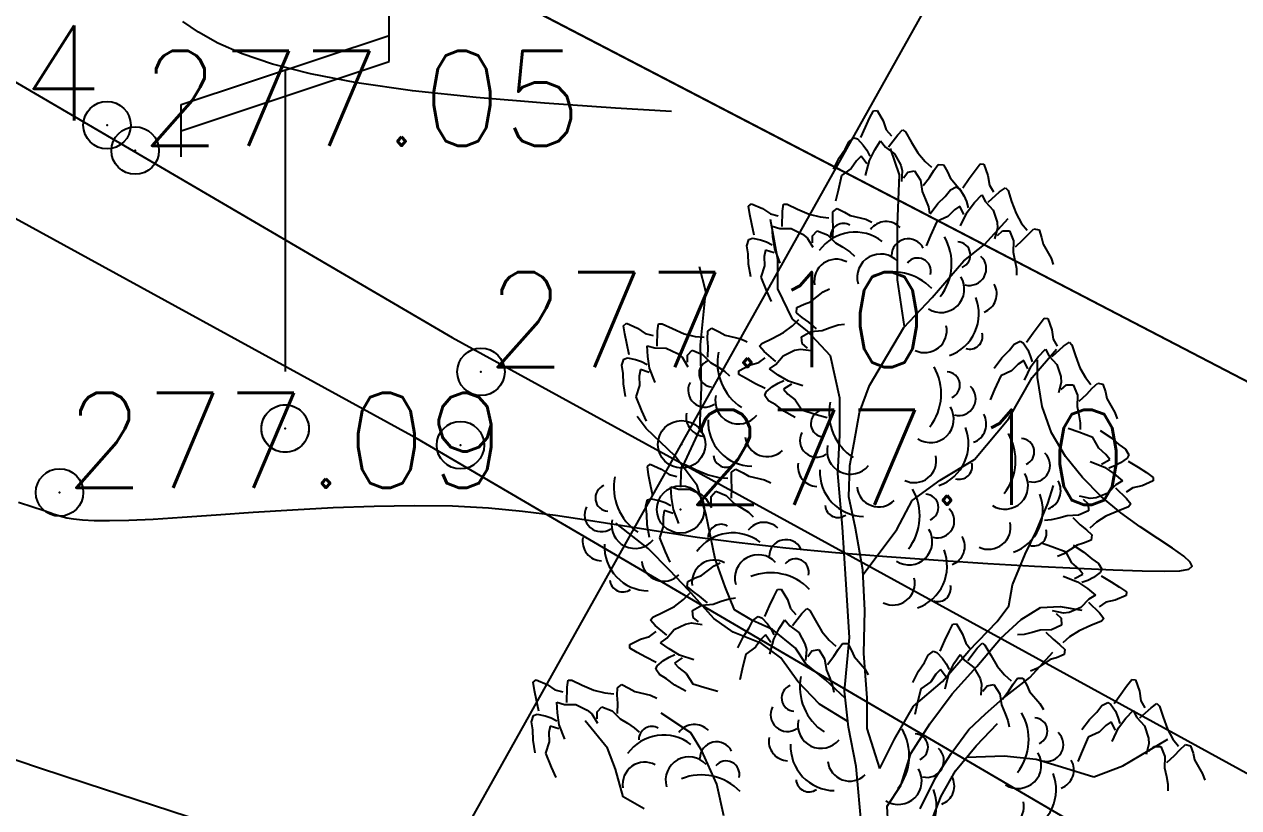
# Model space of a CAD drawing. Header units: millimetres. Extents: x 524954 to 526204, y 9523489 to 9524010.
# Drawn here: x 525263.95 to 525276.75, y 9523724.71 to 9523732.96 of the extents above; entities that cross this region are included whole.
import ezdxf
from ezdxf.enums import TextEntityAlignment as Align

# ---------------------------------------------------------------- set-up
doc = ezdxf.new("R2010")
doc.units = ezdxf.units.MM
doc.header["$PDMODE"] = 32
doc.header["$PDSIZE"] = 0.5
doc.linetypes.add('ACAD_ISO12W100', pattern=[21, 12, -3, 0, -3, 0, -3])
doc.linetypes.add('CACHE2', pattern=[4.7625, 3.175, -1.5875])
for name, color, linetype in [('Arbre', 34, 'ACAD_ISO12W100'), ('Bord_Route_Existante', 6, 'Continuous'), ('CN_01_00', 3, 'Continuous'), ('CN_02_00', 4, 'Continuous'), ('PLUME_5', 6, 'Continuous'), ('PLUME_6', 2, 'Continuous'), ('Réseau_Electrique', 1, 'CACHE2'), ('TopoAlt', 3, 'Continuous'), ('TOPOJIS', 7, 'Continuous')]:
    doc.layers.add(name, color=color, linetype=linetype)
doc.layers.add('Bord_Route_Existante_POLY3D', color=6, linetype='Continuous', plot=False)
doc.styles.add('Simplex 1.0', font='Simplex.shx', dxfattribs={"width": 0.99, "height": 1})
doc.styles.get("Standard").update_dxf_attribs({"font": 'arial.ttf'})
doc.dimstyles.new('ISO-25', dxfattribs={"dimtxt": 2.5, "dimasz": 2.5, "dimexe": 1.25, "dimexo": 0.625, "dimtad": 1, "dimtxsty": 'Standard', "dimcen": 2.5, "dimadec": 0, "dimazin": 0, "dimtfac": 1, "dimtmove": 0, "dimatfit": 3, "dimfxl": 1, "dimarcsym": 0})

# ---------------------------------------------------------------- blocks, each defined once
blk = doc.blocks.new('TCPOINT M')
at = {"color": 0}
blk.add_point((0, 0), dxfattribs=at)
at = {"layer": 'TopoAlt', "style": 'Simplex 1.0', "width": 0.99}
blk.add_attdef('ALT', (0.15, 0.15), '', height=1, dxfattribs=at)
blk = doc.blocks.new('v088')
at = {"color": 3, "linetype": 'Continuous'}
for p, q in [((-0.069, 12.224), (-0.024, 12.318)), ((-0.024, 12.318), (0.016, 12.396)), ((0.016, 12.396), (0.055, 12.4)), ((0.055, 12.4), (0.118, 12.291)), ((0.118, 12.291), (0.152, 12.195)), ((-0.118, 12.113), (-0.069, 12.224)), ((0.152, 12.195), (0.207, 12.131)), ((0.272, 12.144), (0.324, 12.197)), ((0.324, 12.197), (0.356, 12.175)), ((0.356, 12.175), (0.415, 12.069)), ((-0.283, 11.991), (-0.243, 12.069)), ((-0.243, 12.069), (-0.188, 12.111)), ((-0.188, 12.111), (-0.15, 12.099)), ((-0.15, 12.099), (-0.092, 12.035)), ((-0.092, 12.035), (-0.054, 11.98)), ((0.032, 11.984), (0.092, 12.078)), ((0.092, 12.078), (0.144, 12.013)), ((0.175, 12.015), (0.272, 12.144)), ((0.415, 12.069), (0.484, 11.953)), ((-0.344, 11.901), (-0.283, 11.991)), ((-0.112, 11.918), (-0.162, 11.869)), ((-0.054, 11.839), (-0.112, 11.918)), ((-0.054, 11.98), (-0.022, 11.919)), ((-0.025, 11.872), (0.032, 11.984)), ((0.144, 12.013), (0.24, 11.942)), ((0.24, 11.942), (0.305, 11.825)), ((0.484, 11.953), (0.56, 11.862)), ((-0.403, 11.78), (-0.344, 11.901)), ((-0.217, 11.788), (-0.32, 11.714)), ((-0.162, 11.869), (-0.217, 11.788)), ((-0.066, 11.715), (-0.025, 11.872)), ((0.305, 11.825), (0.32, 11.765)), ((0.56, 11.862), (0.63, 11.801)), ((0.653, 11.766), (0.699, 11.829)), ((0.699, 11.829), (0.754, 11.828)), ((0.754, 11.828), (0.796, 11.754)), ((1.089, 11.768), (1.142, 11.837)), ((1.142, 11.837), (1.181, 11.833)), ((1.181, 11.833), (1.223, 11.714)), ((-0.32, 11.714), (-0.357, 11.558)), ((0.32, 11.765), (0.311, 11.65)), ((0.334, 11.69), (0.378, 11.749)), ((0.378, 11.749), (0.45, 11.762)), ((0.45, 11.762), (0.511, 11.664)), ((0.511, 11.664), (0.53, 11.547)), ((0.542, 11.608), (0.608, 11.694)), ((0.608, 11.694), (0.653, 11.766)), ((0.796, 11.754), (0.824, 11.689)), ((0.824, 11.689), (0.934, 11.561)), ((0.958, 11.583), (1.027, 11.683)), ((1.027, 11.683), (1.089, 11.768)), ((1.223, 11.714), (1.239, 11.614)), ((-0.357, 11.558), (-0.382, 11.444)), ((0.53, 11.547), (0.565, 11.463)), ((0.773, 11.494), (0.827, 11.564)), ((0.827, 11.564), (0.889, 11.595)), ((0.889, 11.595), (0.923, 11.575)), ((0.923, 11.575), (0.969, 11.502)), ((0.934, 11.561), (0.97, 11.497)), ((1.227, 11.433), (1.346, 11.541)), ((1.239, 11.614), (1.281, 11.541)), ((1.346, 11.541), (1.408, 11.583)), ((1.408, 11.583), (1.435, 11.556)), ((1.435, 11.556), (1.473, 11.441)), ((-1.299, 11.392), (-1.27, 11.417)), ((-1.285, 11.305), (-1.299, 11.392)), ((-1.27, 11.417), (-1.154, 11.366)), ((-0.943, 11.337), (-0.932, 11.411)), ((-0.932, 11.411), (-0.894, 11.412)), ((-0.894, 11.412), (-0.784, 11.361)), ((0.565, 11.463), (0.596, 11.383)), ((0.615, 11.31), (0.696, 11.418)), ((0.696, 11.418), (0.773, 11.494)), ((0.969, 11.502), (0.996, 11.441)), ((0.996, 11.441), (1.016, 11.375)), ((1.004, 11.329), (1.081, 11.429)), ((1.081, 11.429), (1.158, 11.51)), ((1.158, 11.51), (1.196, 11.437)), ((1.196, 11.437), (1.277, 11.348)), ((1.473, 11.441), (1.519, 11.314)), ((-1.266, 11.203), (-1.285, 11.305)), ((-1.154, 11.366), (-1.07, 11.309)), ((-1.07, 11.309), (-0.988, 11.29)), ((-0.947, 11.176), (-0.943, 11.337)), ((-0.784, 11.361), (-0.66, 11.307)), ((-0.66, 11.307), (-0.544, 11.278)), ((-0.544, 11.278), (-0.452, 11.27)), ((-0.413, 11.333), (-0.367, 11.365)), ((-0.413, 11.254), (-0.413, 11.333)), ((-0.367, 11.365), (-0.29, 11.329)), ((-0.29, 11.329), (-0.229, 11.292)), ((-0.229, 11.292), (-0.065, 11.254)), ((0.596, 11.383), (0.609, 11.315)), ((0.8, 11.283), (0.685, 11.229)), ((0.869, 11.352), (0.8, 11.283)), ((0.927, 11.391), (0.869, 11.352)), ((0.969, 11.302), (0.927, 11.391)), ((0.935, 11.183), (1.004, 11.329)), ((1.277, 11.348), (1.319, 11.221)), ((1.519, 11.314), (1.577, 11.21)), ((-1.241, 11.084), (-1.266, 11.203)), ((-1.05, 11.179), (-0.971, 11.157)), ((-1.044, 11.067), (-1.05, 11.179)), ((-0.971, 11.157), (-0.851, 11.155)), ((-0.851, 11.155), (-0.73, 11.098)), ((-0.408, 11.17), (-0.413, 11.254)), ((-0.41, 11.061), (-0.408, 11.17)), ((-0.065, 11.254), (0.001, 11.223)), ((0.685, 11.229), (0.619, 11.083)), ((1.323, 11.16), (1.292, 11.048)), ((1.319, 11.221), (1.323, 11.16)), ((1.577, 11.21), (1.635, 11.137)), ((1.65, 11.098), (1.708, 11.152)), ((1.708, 11.152), (1.762, 11.141)), ((1.762, 11.141), (1.789, 11.06)), ((-1.317, 10.975), (-1.297, 11.041)), ((-1.297, 11.041), (-1.259, 11.053)), ((-1.259, 11.053), (-1.174, 11.037)), ((-1.174, 11.037), (-1.111, 11.014)), ((-1.111, 11.014), (-1.05, 10.983)), ((-1.024, 10.943), (-1.044, 11.067)), ((-0.73, 11.098), (-0.682, 11.059)), ((-0.682, 11.059), (-0.622, 10.96)), ((-0.626, 11.08), (-0.576, 11.133)), ((-0.626, 11.006), (-0.626, 11.08)), ((-0.576, 11.133), (-0.468, 11.09)), ((-0.468, 11.09), (-0.384, 11.005)), ((0.619, 11.083), (0.573, 10.975)), ((1.323, 11.083), (1.377, 11.133)), ((1.377, 11.133), (1.45, 11.133)), ((1.45, 11.133), (1.492, 11.025)), ((1.492, 11.025), (1.489, 10.906)), ((1.512, 10.964), (1.592, 11.037)), ((1.592, 11.037), (1.65, 11.098)), ((1.789, 11.06), (1.804, 10.991)), ((-1.303, 10.889), (-1.317, 10.975)), ((-1.3, 10.78), (-1.303, 10.889)), ((-1.122, 10.929), (-1.134, 10.861)), ((-1.029, 10.899), (-1.122, 10.929)), ((-0.966, 10.792), (-1.024, 10.943)), ((-0.384, 11.005), (-0.307, 10.958)), ((-0.307, 10.958), (-0.234, 10.911)), ((-0.234, 10.911), (-0.184, 10.864)), ((1.489, 10.906), (1.508, 10.818)), ((1.804, 10.991), (1.889, 10.844)), ((-1.277, 10.647), (-1.3, 10.78)), ((-1.131, 10.763), (-1.171, 10.642)), ((-1.134, 10.861), (-1.131, 10.763)), ((1.508, 10.818), (1.523, 10.733)), ((1.889, 10.844), (1.912, 10.775)), ((-1.171, 10.642), (-1.109, 10.494)), ((1.523, 10.733), (1.523, 10.664)), ((-0.514, 10.488), (-0.448, 10.519)), ((-1.109, 10.494), (-1.063, 10.387)), ((-0.715, 10.36), (-0.648, 10.385)), ((-0.648, 10.385), (-0.514, 10.488)), ((-0.796, 10.268), (-0.791, 10.323)), ((-0.735, 10.218), (-0.796, 10.268)), ((-0.791, 10.323), (-0.715, 10.36)), ((-2.616, 10.132), (-2.587, 10.158)), ((-2.603, 10.046), (-2.616, 10.132)), ((-2.587, 10.158), (-2.471, 10.107)), ((-2.261, 10.077), (-2.249, 10.151)), ((-2.249, 10.151), (-2.211, 10.152)), ((-2.211, 10.152), (-2.101, 10.101)), ((-0.931, 10.06), (-0.836, 10.131)), ((-0.836, 10.131), (-0.771, 10.198)), ((-0.666, 10.169), (-0.735, 10.218)), ((-0.583, 10.098), (-0.666, 10.169)), ((-0.523, 10.083), (-0.438, 10.113)), ((-0.438, 10.113), (-0.356, 10.14)), ((-0.356, 10.14), (-0.287, 10.149)), ((1.7, 10.058), (1.762, 10.142)), ((1.762, 10.142), (1.816, 10.212)), ((1.816, 10.212), (1.854, 10.208)), ((1.854, 10.208), (1.896, 10.089)), ((-2.583, 9.943), (-2.603, 10.046)), ((-2.471, 10.107), (-2.388, 10.049)), ((-2.388, 10.049), (-2.306, 10.03)), ((-2.264, 9.917), (-2.261, 10.077)), ((-2.101, 10.101), (-1.977, 10.047)), ((-1.977, 10.047), (-1.862, 10.018)), ((-1.862, 10.018), (-1.769, 10.01)), ((-1.731, 9.995), (-1.73, 10.074)), ((-1.725, 9.911), (-1.731, 9.995)), ((-1.73, 10.074), (-1.685, 10.105)), ((-1.685, 10.105), (-1.608, 10.069)), ((-1.608, 10.069), (-1.547, 10.033)), ((-1.547, 10.033), (-1.382, 9.994)), ((-1.382, 9.994), (-1.316, 9.963)), ((-1.161, 9.945), (-1.051, 9.998)), ((-1.051, 9.998), (-0.931, 10.06)), ((-0.743, 10.015), (-0.642, 10.071)), ((-0.734, 9.943), (-0.743, 10.015)), ((-0.642, 10.071), (-0.523, 10.083)), ((1.631, 9.958), (1.7, 10.058)), ((1.896, 10.089), (1.912, 9.989)), ((1.912, 9.989), (1.954, 9.915)), ((-2.558, 9.824), (-2.583, 9.943)), ((-2.368, 9.919), (-2.288, 9.897)), ((-2.362, 9.808), (-2.368, 9.919)), ((-2.288, 9.897), (-2.168, 9.895)), ((-2.168, 9.895), (-2.047, 9.839)), ((-1.943, 9.82), (-1.893, 9.873)), ((-1.893, 9.873), (-1.786, 9.83)), ((-1.728, 9.802), (-1.725, 9.911)), ((-1.184, 9.915), (-1.161, 9.945)), ((-1.134, 9.859), (-1.184, 9.915)), ((-1.012, 9.755), (-1.134, 9.859)), ((-0.934, 9.816), (-0.814, 9.874)), ((-0.814, 9.874), (-0.753, 9.886)), ((-0.753, 9.886), (-0.639, 9.87)), ((-0.677, 9.896), (-0.734, 9.943)), ((1.369, 9.792), (1.446, 9.869)), ((1.446, 9.869), (1.5, 9.939)), ((1.5, 9.939), (1.562, 9.969)), ((1.562, 9.969), (1.596, 9.95)), ((1.596, 9.95), (1.643, 9.877)), ((1.643, 9.877), (1.669, 9.815)), ((1.754, 9.804), (1.831, 9.885)), ((1.831, 9.885), (1.869, 9.812)), ((1.9, 9.808), (2.019, 9.915)), ((2.019, 9.915), (2.081, 9.958)), ((2.081, 9.958), (2.108, 9.931)), ((2.108, 9.931), (2.146, 9.815)), ((-2.634, 9.715), (-2.614, 9.781)), ((-2.614, 9.781), (-2.576, 9.793)), ((-2.576, 9.793), (-2.492, 9.777)), ((-2.492, 9.777), (-2.428, 9.754)), ((-2.428, 9.754), (-2.368, 9.723)), ((-2.342, 9.683), (-2.362, 9.808)), ((-2.047, 9.839), (-2, 9.799)), ((-2, 9.799), (-1.94, 9.7)), ((-1.944, 9.746), (-1.943, 9.82)), ((-1.786, 9.83), (-1.702, 9.745)), ((-1.702, 9.745), (-1.624, 9.699)), ((-1.289, 9.715), (-1.192, 9.743)), ((-1.192, 9.743), (-1.125, 9.794)), ((-1.011, 9.724), (-0.934, 9.816)), ((1.289, 9.685), (1.369, 9.792)), ((1.6, 9.765), (1.542, 9.727)), ((1.643, 9.677), (1.6, 9.765)), ((1.669, 9.815), (1.689, 9.75)), ((1.677, 9.704), (1.754, 9.804)), ((1.869, 9.812), (1.95, 9.723)), ((2.146, 9.815), (2.193, 9.689)), ((-2.621, 9.629), (-2.634, 9.715)), ((-2.617, 9.52), (-2.621, 9.629)), ((-2.439, 9.669), (-2.451, 9.601)), ((-2.451, 9.601), (-2.448, 9.503)), ((-2.346, 9.639), (-2.439, 9.669)), ((-2.283, 9.532), (-2.342, 9.683)), ((-1.624, 9.699), (-1.552, 9.652)), ((-1.552, 9.652), (-1.502, 9.604)), ((-1.402, 9.657), (-1.289, 9.715)), ((-1.401, 9.619), (-1.402, 9.657)), ((-1.325, 9.574), (-1.401, 9.619)), ((-1.079, 9.676), (-1.011, 9.724)), ((-0.989, 9.611), (-1.079, 9.676)), ((-0.88, 9.547), (-0.989, 9.611)), ((1.358, 9.604), (1.292, 9.458)), ((1.473, 9.658), (1.358, 9.604)), ((1.542, 9.727), (1.473, 9.658)), ((1.608, 9.558), (1.677, 9.704)), ((1.95, 9.723), (1.993, 9.596)), ((2.193, 9.689), (2.25, 9.585)), ((-2.595, 9.387), (-2.617, 9.52)), ((-2.448, 9.503), (-2.488, 9.382)), ((-1.233, 9.524), (-1.325, 9.574)), ((-1.125, 9.469), (-1.233, 9.524)), ((-1.113, 9.435), (-1.047, 9.49)), ((-1.047, 9.49), (-0.989, 9.525)), ((-0.989, 9.525), (-0.927, 9.553)), ((-0.848, 9.516), (-0.931, 9.463)), ((-0.726, 9.498), (-0.88, 9.547)), ((1.996, 9.535), (1.966, 9.423)), ((1.993, 9.596), (1.996, 9.535)), ((1.996, 9.458), (2.05, 9.508)), ((2.05, 9.508), (2.123, 9.508)), ((2.123, 9.508), (2.166, 9.4)), ((2.25, 9.585), (2.308, 9.512)), ((2.266, 9.412), (2.323, 9.473)), ((2.323, 9.473), (2.381, 9.527)), ((2.381, 9.527), (2.435, 9.515)), ((2.435, 9.515), (2.462, 9.435)), ((-2.488, 9.382), (-2.427, 9.234)), ((-1.128, 9.398), (-1.113, 9.435)), ((-1.089, 9.341), (-1.128, 9.398)), ((-0.931, 9.463), (-0.885, 9.411)), ((-0.885, 9.411), (-0.807, 9.351)), ((-0.807, 9.351), (-0.739, 9.244)), ((1.292, 9.458), (1.246, 9.35)), ((2.166, 9.4), (2.162, 9.281)), ((2.185, 9.338), (2.266, 9.412)), ((2.462, 9.435), (2.477, 9.365)), ((2.477, 9.365), (2.562, 9.219)), ((-2.427, 9.234), (-2.38, 9.127)), ((-1.014, 9.297), (-1.089, 9.341)), ((-0.927, 9.231), (-1.014, 9.297)), ((-0.81, 9.165), (-0.927, 9.231)), ((-0.739, 9.244), (-0.586, 9.198)), ((2.162, 9.281), (2.181, 9.192)), ((2.562, 9.219), (2.585, 9.15)), ((-0.586, 9.198), (-0.473, 9.166)), ((2.181, 9.192), (2.196, 9.108)), ((2.196, 9.108), (2.196, 9.038)), ((2.18, 9.009), (2.07, 9.048)), ((2.33, 8.953), (2.18, 9.009)), ((2.406, 9.027), (2.519, 8.953)), ((2.391, 8.841), (2.33, 8.953)), ((2.465, 8.776), (2.391, 8.841)), ((2.519, 8.953), (2.601, 8.881)), ((2.601, 8.881), (2.673, 8.832)), ((2.673, 8.832), (2.708, 8.773)), ((2.421, 8.673), (2.507, 8.721)), ((2.507, 8.721), (2.465, 8.776)), ((2.691, 8.737), (2.621, 8.686)), ((2.708, 8.773), (2.691, 8.737)), ((-2.366, 8.647), (-2.337, 8.672)), ((-2.353, 8.56), (-2.366, 8.647)), ((-2.337, 8.672), (-2.221, 8.621)), ((-2.221, 8.621), (-2.138, 8.563)), ((-2.014, 8.431), (-2.011, 8.592)), ((-2.011, 8.592), (-1.999, 8.665)), ((-1.999, 8.665), (-1.961, 8.666)), ((-1.961, 8.666), (-1.851, 8.615)), ((-1.851, 8.615), (-1.727, 8.562)), ((-1.481, 8.509), (-1.48, 8.588)), ((-1.48, 8.588), (-1.435, 8.619)), ((-1.435, 8.619), (-1.357, 8.583)), ((-1.357, 8.583), (-1.297, 8.547)), ((2.3, 8.701), (2.45, 8.641)), ((2.45, 8.641), (2.555, 8.57)), ((2.561, 8.655), (2.497, 8.632)), ((2.621, 8.686), (2.561, 8.655)), ((2.701, 8.703), (2.805, 8.64)), ((2.805, 8.64), (2.893, 8.584)), ((2.893, 8.584), (2.966, 8.534)), ((-2.333, 8.457), (-2.353, 8.56)), ((-2.308, 8.338), (-2.333, 8.457)), ((-2.138, 8.563), (-2.056, 8.544)), ((-1.727, 8.562), (-1.612, 8.532)), ((-1.612, 8.532), (-1.519, 8.524)), ((-1.475, 8.425), (-1.481, 8.509)), ((-1.297, 8.547), (-1.132, 8.508)), ((-1.132, 8.508), (-1.066, 8.477)), ((2.57, 8.455), (2.487, 8.369)), ((2.555, 8.57), (2.64, 8.498)), ((2.64, 8.498), (2.57, 8.455)), ((2.964, 8.496), (2.848, 8.446)), ((2.966, 8.534), (2.964, 8.496)), ((-2.118, 8.433), (-2.038, 8.411)), ((-2.112, 8.322), (-2.118, 8.433)), ((-2.092, 8.197), (-2.112, 8.322)), ((-2.038, 8.411), (-1.918, 8.409)), ((-1.918, 8.409), (-1.797, 8.353)), ((-1.797, 8.353), (-1.75, 8.313)), ((-1.694, 8.261), (-1.693, 8.334)), ((-1.693, 8.334), (-1.643, 8.387)), ((-1.643, 8.387), (-1.536, 8.344)), ((-1.536, 8.344), (-1.452, 8.259)), ((-1.478, 8.316), (-1.475, 8.425)), ((2.301, 8.311), (2.188, 8.335)), ((2.487, 8.369), (2.362, 8.319)), ((2.568, 8.425), (2.683, 8.312)), ((2.749, 8.424), (2.679, 8.378)), ((2.848, 8.446), (2.749, 8.424)), ((-2.384, 8.23), (-2.364, 8.296)), ((-2.371, 8.143), (-2.384, 8.23)), ((-2.364, 8.296), (-2.326, 8.308)), ((-2.326, 8.308), (-2.242, 8.291)), ((-2.242, 8.291), (-2.178, 8.268)), ((-2.178, 8.268), (-2.118, 8.237)), ((-2.033, 8.047), (-2.092, 8.197)), ((-1.75, 8.313), (-1.69, 8.215)), ((-1.452, 8.259), (-1.374, 8.213)), ((-1.374, 8.213), (-1.302, 8.166)), ((2.225, 8.306), (2.278, 8.256)), ((2.278, 8.256), (2.282, 8.183)), ((2.362, 8.319), (2.301, 8.311)), ((2.704, 8.225), (2.591, 8.179)), ((2.683, 8.312), (2.729, 8.254)), ((2.729, 8.254), (2.704, 8.225)), ((-2.367, 8.034), (-2.371, 8.143)), ((-2.189, 8.184), (-2.201, 8.115)), ((-2.201, 8.115), (-2.198, 8.017)), ((-2.096, 8.154), (-2.189, 8.184)), ((-1.302, 8.166), (-1.252, 8.118)), ((1.888, 8.085), (1.819, 8.08)), ((1.971, 8.105), (1.888, 8.085)), ((2.058, 8.13), (1.971, 8.105)), ((2.178, 8.134), (2.058, 8.13)), ((2.117, 8.111), (2.195, 8.035)), ((2.282, 8.183), (2.178, 8.134)), ((2.467, 8.125), (2.367, 8.061)), ((2.591, 8.179), (2.467, 8.125)), ((-2.345, 7.902), (-2.367, 8.034)), ((-2.198, 8.017), (-2.238, 7.897)), ((2.195, 8.035), (2.261, 7.981)), ((2.261, 7.981), (2.318, 7.927)), ((2.367, 8.061), (2.298, 7.999)), ((-2.238, 7.897), (-2.177, 7.749)), ((1.896, 7.802), (1.786, 7.841)), ((2.163, 7.821), (2.022, 7.727)), ((2.123, 7.82), (2.235, 7.746)), ((2.231, 7.841), (2.163, 7.821)), ((2.31, 7.872), (2.231, 7.841)), ((2.318, 7.927), (2.31, 7.872)), ((-2.177, 7.749), (-2.13, 7.641)), ((2.046, 7.746), (1.896, 7.802)), ((2.022, 7.727), (1.955, 7.7)), ((2.107, 7.634), (2.046, 7.746)), ((2.235, 7.746), (2.317, 7.675)), ((-1.797, 7.5), (-1.663, 7.603)), ((-1.663, 7.603), (-1.598, 7.634)), ((2.181, 7.57), (2.107, 7.634)), ((2.223, 7.514), (2.181, 7.57)), ((2.317, 7.675), (2.389, 7.625)), ((2.389, 7.625), (2.424, 7.566)), ((2.424, 7.566), (2.407, 7.53)), ((-1.945, 7.383), (-1.94, 7.438)), ((-1.94, 7.438), (-1.864, 7.475)), ((-1.864, 7.475), (-1.797, 7.5)), ((2.016, 7.494), (2.166, 7.434)), ((2.137, 7.467), (2.223, 7.514)), ((2.166, 7.434), (2.271, 7.363)), ((2.277, 7.448), (2.213, 7.425)), ((2.337, 7.479), (2.277, 7.448)), ((2.407, 7.53), (2.337, 7.479)), ((2.417, 7.496), (2.521, 7.433)), ((2.521, 7.433), (2.609, 7.377)), ((-1.985, 7.246), (-1.92, 7.313)), ((-1.884, 7.333), (-1.945, 7.383)), ((-1.815, 7.284), (-1.884, 7.333)), ((-1.034, 7.275), (-0.994, 7.353)), ((-0.994, 7.353), (-0.955, 7.356)), ((-0.955, 7.356), (-0.891, 7.247)), ((2.271, 7.363), (2.357, 7.292)), ((2.609, 7.377), (2.682, 7.328)), ((2.682, 7.328), (2.68, 7.289)), ((-2.2, 7.113), (-2.081, 7.175)), ((-2.081, 7.175), (-1.985, 7.246)), ((-1.892, 7.13), (-1.791, 7.186)), ((-1.732, 7.213), (-1.815, 7.284)), ((-1.791, 7.186), (-1.672, 7.198)), ((-1.672, 7.198), (-1.587, 7.228)), ((-1.587, 7.228), (-1.505, 7.255)), ((-1.505, 7.255), (-1.436, 7.264)), ((-1.128, 7.069), (-1.078, 7.18)), ((-1.078, 7.18), (-1.034, 7.275)), ((-0.891, 7.247), (-0.858, 7.151)), ((2.286, 7.249), (2.203, 7.162)), ((2.284, 7.218), (2.399, 7.105)), ((2.357, 7.292), (2.286, 7.249)), ((2.465, 7.218), (2.395, 7.171)), ((2.564, 7.239), (2.465, 7.218)), ((2.68, 7.289), (2.564, 7.239)), ((-2.333, 7.03), (-2.31, 7.06)), ((-2.31, 7.06), (-2.2, 7.113)), ((-1.883, 7.058), (-1.892, 7.13)), ((-1.826, 7.011), (-1.883, 7.058)), ((-1.253, 7.025), (-1.198, 7.067)), ((-1.198, 7.067), (-1.16, 7.055)), ((-1.16, 7.055), (-1.101, 6.992)), ((-0.858, 7.151), (-0.802, 7.088)), ((-0.835, 6.972), (-0.738, 7.1)), ((-0.738, 7.1), (-0.686, 7.153)), ((-0.686, 7.153), (-0.654, 7.131)), ((-0.654, 7.131), (-0.595, 7.025)), ((2.018, 7.104), (1.904, 7.128)), ((1.941, 7.1), (1.994, 7.049)), ((1.994, 7.049), (1.999, 6.976)), ((2.079, 7.112), (2.018, 7.104)), ((2.203, 7.162), (2.079, 7.112)), ((2.399, 7.105), (2.445, 7.047)), ((2.445, 7.047), (2.42, 7.018)), ((-2.283, 6.974), (-2.333, 7.03)), ((-2.161, 6.87), (-2.283, 6.974)), ((-2.161, 6.839), (-2.083, 6.931)), ((-2.083, 6.931), (-1.963, 6.989)), ((-1.963, 6.989), (-1.902, 7.001)), ((-1.902, 7.001), (-1.788, 6.985)), ((-1.354, 6.857), (-1.293, 6.947)), ((-1.293, 6.947), (-1.253, 7.025)), ((-1.101, 6.992), (-1.063, 6.936)), ((-1.063, 6.936), (-1.032, 6.875)), ((-1.035, 6.828), (-0.978, 6.941)), ((-0.978, 6.941), (-0.918, 7.034)), ((-0.918, 7.034), (-0.866, 6.97)), ((-0.866, 6.97), (-0.77, 6.898)), ((-0.595, 7.025), (-0.526, 6.909)), ((0.813, 6.909), (0.853, 6.987)), ((0.853, 6.987), (0.891, 6.991)), ((0.891, 6.991), (0.955, 6.881)), ((1.775, 6.923), (1.688, 6.899)), ((1.894, 6.927), (1.775, 6.923)), ((1.999, 6.976), (1.894, 6.927)), ((2.184, 6.918), (2.084, 6.854)), ((2.307, 6.972), (2.184, 6.918)), ((2.42, 7.018), (2.307, 6.972)), ((-2.551, 6.772), (-2.439, 6.83)), ((-2.439, 6.83), (-2.342, 6.858)), ((-2.342, 6.858), (-2.275, 6.909)), ((-2.228, 6.791), (-2.161, 6.839)), ((-2.138, 6.726), (-2.228, 6.791)), ((-1.413, 6.737), (-1.354, 6.857)), ((-1.172, 6.826), (-1.227, 6.745)), ((-1.122, 6.874), (-1.172, 6.826)), ((-1.064, 6.795), (-1.122, 6.874)), ((-1.076, 6.671), (-1.035, 6.828)), ((-0.77, 6.898), (-0.705, 6.781)), ((-0.526, 6.909), (-0.45, 6.818)), ((-0.45, 6.818), (-0.379, 6.757)), ((-0.357, 6.722), (-0.31, 6.785)), ((-0.31, 6.785), (-0.255, 6.784)), ((-0.255, 6.784), (-0.214, 6.71)), ((0.719, 6.703), (0.768, 6.815)), ((0.768, 6.815), (0.813, 6.909)), ((0.955, 6.881), (0.989, 6.786)), ((0.989, 6.786), (1.044, 6.722)), ((1.108, 6.734), (1.161, 6.787)), ((1.161, 6.787), (1.192, 6.766)), ((1.604, 6.878), (1.535, 6.874)), ((1.688, 6.899), (1.604, 6.878)), ((1.834, 6.904), (1.912, 6.828)), ((1.912, 6.828), (1.977, 6.774)), ((2.084, 6.854), (2.014, 6.792)), ((-2.55, 6.734), (-2.551, 6.772)), ((-2.475, 6.689), (-2.55, 6.734)), ((-2.383, 6.639), (-2.475, 6.689)), ((-2.029, 6.662), (-2.138, 6.726)), ((-2.138, 6.64), (-2.076, 6.668)), ((-1.875, 6.613), (-2.029, 6.662)), ((-1.33, 6.67), (-1.367, 6.514)), ((-1.227, 6.745), (-1.33, 6.67)), ((-0.705, 6.781), (-0.69, 6.721)), ((-0.69, 6.721), (-0.699, 6.606)), ((-0.675, 6.646), (-0.632, 6.705)), ((-0.632, 6.705), (-0.56, 6.719)), ((-0.56, 6.719), (-0.498, 6.621)), ((-0.402, 6.651), (-0.357, 6.722)), ((-0.214, 6.71), (-0.186, 6.645)), ((0.554, 6.582), (0.594, 6.66)), ((0.594, 6.66), (0.649, 6.702)), ((0.649, 6.702), (0.686, 6.689)), ((0.686, 6.689), (0.745, 6.626)), ((0.868, 6.575), (0.929, 6.669)), ((0.929, 6.669), (0.98, 6.604)), ((1.011, 6.606), (1.108, 6.734)), ((1.192, 6.766), (1.252, 6.66)), ((1.252, 6.66), (1.321, 6.544)), ((2.026, 6.666), (1.947, 6.634)), ((1.977, 6.774), (2.034, 6.72)), ((2.034, 6.72), (2.026, 6.666)), ((-2.274, 6.584), (-2.383, 6.639)), ((-2.277, 6.513), (-2.262, 6.55)), ((-2.262, 6.55), (-2.196, 6.606)), ((-2.196, 6.606), (-2.138, 6.64)), ((-1.998, 6.632), (-2.08, 6.578)), ((-2.08, 6.578), (-2.034, 6.526)), ((-0.498, 6.621), (-0.48, 6.503)), ((-0.468, 6.564), (-0.402, 6.651)), ((-0.186, 6.645), (-0.075, 6.517)), ((0.493, 6.492), (0.554, 6.582)), ((0.745, 6.626), (0.783, 6.571)), ((0.783, 6.571), (0.814, 6.51)), ((0.811, 6.463), (0.868, 6.575)), ((0.98, 6.604), (1.076, 6.532)), ((1.076, 6.532), (1.141, 6.416)), ((1.321, 6.544), (1.397, 6.452)), ((1.879, 6.614), (1.738, 6.52)), ((1.947, 6.634), (1.879, 6.614)), ((-3.568, 6.377), (-3.539, 6.402)), ((-3.539, 6.402), (-3.423, 6.351)), ((-2.238, 6.456), (-2.277, 6.513)), ((-2.163, 6.412), (-2.238, 6.456)), ((-2.076, 6.346), (-2.163, 6.412)), ((-2.034, 6.526), (-1.957, 6.466)), ((-1.957, 6.466), (-1.888, 6.359)), ((-1.367, 6.514), (-1.392, 6.4)), ((-0.48, 6.503), (-0.444, 6.419)), ((-0.444, 6.419), (-0.414, 6.339)), ((-0.075, 6.517), (-0.04, 6.453)), ((0.433, 6.371), (0.493, 6.492)), ((0.675, 6.46), (0.62, 6.379)), ((0.724, 6.509), (0.675, 6.46)), ((0.782, 6.43), (0.724, 6.509)), ((0.771, 6.306), (0.811, 6.463)), ((1.141, 6.416), (1.157, 6.356)), ((1.397, 6.452), (1.467, 6.391)), ((1.489, 6.356), (1.536, 6.42)), ((1.536, 6.42), (1.591, 6.419)), ((1.591, 6.419), (1.633, 6.344)), ((1.738, 6.52), (1.671, 6.493)), ((2.685, 6.334), (2.739, 6.404)), ((2.739, 6.404), (2.777, 6.4)), ((2.777, 6.4), (2.82, 6.28)), ((-3.555, 6.29), (-3.568, 6.377)), ((-3.535, 6.188), (-3.555, 6.29)), ((-3.423, 6.351), (-3.34, 6.294)), ((-3.34, 6.294), (-3.258, 6.275)), ((-3.216, 6.161), (-3.213, 6.322)), ((-3.213, 6.322), (-3.201, 6.396)), ((-3.201, 6.396), (-3.163, 6.397)), ((-3.163, 6.397), (-3.053, 6.346)), ((-3.053, 6.346), (-2.929, 6.292)), ((-2.929, 6.292), (-2.814, 6.263)), ((-2.683, 6.24), (-2.682, 6.318)), ((-2.682, 6.318), (-2.637, 6.35)), ((-2.637, 6.35), (-2.56, 6.314)), ((-2.56, 6.314), (-2.499, 6.278)), ((-2.499, 6.278), (-2.334, 6.239)), ((-1.959, 6.28), (-2.076, 6.346)), ((-1.888, 6.359), (-1.735, 6.313)), ((-1.735, 6.313), (-1.622, 6.281)), ((-0.414, 6.339), (-0.401, 6.271)), ((0.516, 6.305), (0.479, 6.149)), ((0.62, 6.379), (0.516, 6.305)), ((1.157, 6.356), (1.147, 6.241)), ((1.171, 6.28), (1.215, 6.339)), ((1.215, 6.339), (1.286, 6.353)), ((1.286, 6.353), (1.348, 6.255)), ((1.378, 6.198), (1.444, 6.285)), ((1.444, 6.285), (1.489, 6.356)), ((1.633, 6.344), (1.661, 6.279)), ((1.661, 6.279), (1.771, 6.151)), ((2.623, 6.25), (2.685, 6.334)), ((2.82, 6.28), (2.835, 6.18)), ((-3.51, 6.069), (-3.535, 6.188)), ((-3.32, 6.164), (-3.24, 6.142)), ((-3.314, 6.053), (-3.32, 6.164)), ((-2.814, 6.263), (-2.721, 6.255)), ((-2.677, 6.155), (-2.683, 6.24)), ((-2.68, 6.046), (-2.677, 6.155)), ((-2.334, 6.239), (-2.268, 6.208)), ((0.479, 6.149), (0.454, 6.035)), ((1.348, 6.255), (1.367, 6.137)), ((1.771, 6.151), (1.807, 6.088)), ((2.423, 6.13), (2.485, 6.161)), ((2.485, 6.161), (2.52, 6.142)), ((2.554, 6.15), (2.623, 6.25)), ((2.835, 6.18), (2.877, 6.107)), ((2.943, 6.107), (3.004, 6.15)), ((3.004, 6.15), (3.031, 6.123)), ((-3.586, 5.96), (-3.566, 6.026)), ((-3.566, 6.026), (-3.528, 6.038)), ((-3.528, 6.038), (-3.444, 6.022)), ((-3.444, 6.022), (-3.38, 5.999)), ((-3.294, 5.928), (-3.314, 6.053)), ((-3.24, 6.142), (-3.121, 6.14)), ((-3.121, 6.14), (-2.999, 6.083)), ((-2.999, 6.083), (-2.952, 6.044)), ((-2.952, 6.044), (-2.892, 5.945)), ((-2.896, 5.991), (-2.895, 6.065)), ((-2.895, 6.065), (-2.845, 6.118)), ((-2.845, 6.118), (-2.738, 6.075)), ((-2.738, 6.075), (-2.654, 5.99)), ((1.367, 6.137), (1.402, 6.054)), ((1.402, 6.054), (1.433, 5.974)), ((2.293, 5.984), (2.37, 6.061)), ((2.37, 6.061), (2.423, 6.13)), ((2.52, 6.142), (2.566, 6.069)), ((2.566, 6.069), (2.593, 6.007)), ((2.677, 5.996), (2.754, 6.077)), ((2.754, 6.077), (2.793, 6.004)), ((2.823, 6), (2.943, 6.107)), ((3.031, 6.123), (3.07, 6.007)), ((-3.573, 5.874), (-3.586, 5.96)), ((-3.392, 5.914), (-3.403, 5.846)), ((-3.298, 5.884), (-3.392, 5.914)), ((-3.38, 5.999), (-3.32, 5.968)), ((-3.235, 5.777), (-3.294, 5.928)), ((-2.654, 5.99), (-2.576, 5.943)), ((-2.576, 5.943), (-2.504, 5.896)), ((-2.504, 5.896), (-2.454, 5.849)), ((1.433, 5.974), (1.446, 5.906)), ((2.212, 5.877), (2.293, 5.984)), ((2.466, 5.919), (2.396, 5.85)), ((2.523, 5.957), (2.466, 5.919)), ((2.566, 5.869), (2.523, 5.957)), ((2.531, 5.75), (2.6, 5.896)), ((2.593, 6.007), (2.612, 5.942)), ((2.6, 5.896), (2.677, 5.996)), ((2.793, 6.004), (2.873, 5.915)), ((2.873, 5.915), (2.916, 5.788)), ((3.07, 6.007), (3.116, 5.88)), ((-3.57, 5.765), (-3.573, 5.874)), ((-3.547, 5.632), (-3.57, 5.765)), ((-3.403, 5.846), (-3.4, 5.748)), ((2.281, 5.796), (2.216, 5.65)), ((2.396, 5.85), (2.281, 5.796)), ((2.916, 5.788), (2.92, 5.727)), ((3.116, 5.88), (3.173, 5.777)), ((3.173, 5.777), (3.231, 5.703)), ((-3.4, 5.748), (-3.44, 5.627)), ((2.216, 5.65), (2.169, 5.542)), ((2.92, 5.727), (2.889, 5.615)), ((2.92, 5.65), (2.973, 5.7)), ((2.973, 5.7), (3.047, 5.7)), ((3.047, 5.7), (3.089, 5.592)), ((3.189, 5.603), (3.247, 5.665)), ((3.247, 5.665), (3.304, 5.719)), ((3.304, 5.719), (3.358, 5.707)), ((3.358, 5.707), (3.385, 5.627)), ((-3.44, 5.627), (-3.379, 5.479)), ((3.089, 5.592), (3.085, 5.473)), ((3.108, 5.53), (3.189, 5.603)), ((3.385, 5.627), (3.4, 5.557)), ((3.4, 5.557), (3.485, 5.411)), ((-3.379, 5.479), (-3.332, 5.372)), ((3.085, 5.473), (3.104, 5.384)), ((3.104, 5.384), (3.12, 5.3)), ((3.485, 5.411), (3.508, 5.342)), ((3.12, 5.3), (3.12, 5.23))]:
    blk.add_line(p, q, dxfattribs=at)
at = {"linetype": 'Continuous'}
for p, q in [((0.29, 11.722), (0.197, 12)), ((0.27, 11.193), (0.29, 11.722)), ((-0.991, 10.831), (-1.069, 11.252)), ((0.269, 10.614), (0.27, 11.193)), ((1.188, 10.988), (1.437, 11.261)), ((0.968, 10.816), (1.188, 10.988)), ((-1.749, 10.491), (-1.817, 10.751)), ((-0.991, 10.52), (-0.991, 10.831)), ((0.634, 10.429), (0.968, 10.816)), ((-0.835, 10.2), (-0.991, 10.52)), ((0.345, 10.122), (0.269, 10.614)), ((-1.806, 9.931), (-1.749, 10.491)), ((0.336, 10.112), (0.634, 10.429)), ((-0.683, 10.078), (-0.835, 10.2)), ((0.168, 9.829), (0.336, 10.112)), ((-0.435, 9.816), (-0.683, 10.078)), ((-1.797, 9.483), (-1.806, 9.931)), ((1.69, 9.587), (1.945, 9.885)), ((-0.339, 9.37), (-0.435, 9.816)), ((-0.025, 9.501), (0.168, 9.829)), ((-1.812, 9.035), (-1.797, 9.483)), ((-0.131, 9.219), (-0.025, 9.501)), ((1.444, 9.153), (1.69, 9.587)), ((-0.337, 8.979), (-0.339, 9.37)), ((-0.186, 8.901), (-0.131, 9.219)), ((-2.378, 9.048), (-2.474, 9.177)), ((1.08, 8.722), (1.444, 9.153)), ((-2.074, 8.756), (-2.378, 9.048)), ((-1.992, 8.647), (-1.812, 9.035)), ((-0.36, 8.574), (-0.337, 8.979)), ((-0.231, 8.658), (-0.186, 8.901)), ((-1.843, 8.45), (-2.074, 8.756)), ((0.718, 8.503), (1.08, 8.722)), ((-0.243, 8.328), (-0.231, 8.658)), ((-1.75, 8.153), (-1.843, 8.45)), ((-0.311, 8.009), (-0.36, 8.574)), ((0.424, 8.292), (0.718, 8.503)), ((1.855, 8.26), (1.913, 8.447)), ((-0.174, 8), (-0.243, 8.328)), ((0.262, 7.984), (0.424, 8.292)), ((1.736, 7.971), (1.855, 8.26)), ((-1.653, 7.676), (-1.75, 8.153)), ((-2.358, 7.786), (-2.7, 8.052)), ((-0.274, 7.463), (-0.311, 8.009)), ((-0.096, 7.56), (-0.174, 8)), ((-0.093, 7.509), (0.262, 7.984)), ((1.617, 7.726), (1.736, 7.971)), ((-2.129, 7.554), (-2.358, 7.786)), ((1.481, 7.4), (1.617, 7.726)), ((-1.932, 7.347), (-2.129, 7.554)), ((-1.547, 7.38), (-1.653, 7.676)), ((-0.075, 7.131), (-0.096, 7.56)), ((-0.237, 6.848), (-0.274, 7.463)), ((-1.665, 7.048), (-1.932, 7.347)), ((-1.449, 7.14), (-1.547, 7.38)), ((1.442, 7.181), (1.481, 7.4)), ((1.321, 7.017), (1.442, 7.181)), ((1.778, 7.163), (1.983, 7.174)), ((1.983, 7.174), (2.214, 7.135)), ((-1.463, 6.903), (-1.665, 7.048)), ((-1.266, 7.031), (-1.449, 7.14)), ((-0.084, 6.677), (-0.075, 7.131)), ((1.575, 7.035), (1.778, 7.163)), ((-1.047, 6.93), (-1.266, 7.031)), ((-0.806, 6.736), (-1.047, 6.93)), ((1.023, 6.706), (1.321, 7.017)), ((1.356, 6.837), (1.575, 7.035)), ((-1.162, 6.785), (-1.463, 6.903)), ((-0.96, 6.634), (-1.162, 6.785)), ((-0.287, 6.281), (-0.237, 6.848)), ((1.107, 6.54), (1.356, 6.837)), ((-0.697, 6.571), (-0.806, 6.736)), ((-0.049, 6.211), (-0.084, 6.677)), ((0.743, 6.383), (1.023, 6.706)), ((1.663, 6.427), (1.906, 6.693)), ((-0.78, 6.382), (-0.96, 6.634)), ((-0.488, 6.401), (-0.697, 6.571)), ((0.846, 6.255), (1.107, 6.54)), ((-0.279, 6.204), (-0.488, 6.401)), ((1.381, 6.204), (1.663, 6.427)), ((-0.551, 6.145), (-0.78, 6.382)), ((-0.248, 5.902), (-0.287, 6.281)), ((0.438, 6.122), (0.743, 6.383)), ((-0.254, 5.961), (-0.551, 6.145)), ((-0.049, 5.888), (-0.049, 6.211)), ((0.61, 5.939), (0.846, 6.255)), ((1.198, 6.044), (1.381, 6.204)), ((-1.907, 5.843), (-2.222, 6.048)), ((0.24, 5.776), (0.438, 6.122)), ((1.021, 5.879), (1.198, 6.044)), ((-2.787, 5.681), (-3.023, 5.969)), ((-0.165, 5.487), (-0.248, 5.902)), ((0.085, 5.468), (-0.049, 5.888)), ((0.411, 5.624), (0.61, 5.939)), ((1.1, 5.706), (1.325, 5.941)), ((-1.791, 5.652), (-1.907, 5.843)), ((0.085, 5.468), (0.24, 5.776)), ((0.834, 5.626), (1.021, 5.879)), ((2.646, 5.496), (3.119, 5.774)), ((-2.701, 5.459), (-2.787, 5.681)), ((-1.635, 5.301), (-1.791, 5.652)), ((0.881, 5.441), (1.1, 5.706)), ((0.306, 5.286), (0.411, 5.624)), ((0.671, 5.368), (0.834, 5.626)), ((1.001, 5.586), (1.394, 5.601)), ((1.394, 5.601), (1.731, 5.564)), ((1.731, 5.564), (2, 5.483)), ((-2.621, 5.169), (-2.701, 5.459)), ((-0.107, 4.829), (-0.165, 5.487)), ((0.731, 5.176), (0.881, 5.441)), ((2, 5.483), (2.338, 5.378)), ((2.338, 5.378), (2.646, 5.496)), ((-1.559, 4.967), (-1.635, 5.301)), ((0.161, 5.071), (0.306, 5.286)), ((0.51, 5.041), (0.671, 5.368)), ((-2.4, 5.043), (-2.621, 5.169)), ((0.619, 4.888), (0.731, 5.176)), ((0.172, 4.872), (0.161, 5.071))]:
    blk.add_line(p, q, dxfattribs=at)
at = {"color": 3, "linetype": 'Continuous'}
for centre, major_axis, start_param, end_param in [((-0.3, 11.072), (0.0964, 0.0964), 0.254619, 2.377018), ((0.15, 11.024), (0.145, 0.145), 6.263619, 7.998733), ((-0.176, 10.651), (0.33, 0.33), 0.12682, 1.733702), ((0.383, 10.87), (-0.125, 0.125), 4.396235, 7.060094), ((0.275, 10.786), (0.4, 0.4), 4.836335, 6.022049), ((0.899, 10.876), (0.099, 0.099), 4.31771, 7.031286), ((0.091, 10.641), (0.174, 0.174), 6.236163, 8.918901), ((-0.376, 10.6), (0.164, 0.164), 0.282297, 2.520721), ((0.483, 10.705), (-0.099, 0.099), 3.680741, 6.394318), ((1.029, 10.733), (-0.125, 0.125), 2.081137, 4.744996), ((0.223, 10.132), (-0.4, 0.4), 4.689978, 5.875693), ((0.728, 10.517), (-0.174, 0.174), 1.793126, 4.475865), ((1.111, 10.467), (-0.145, 0.145), 2.713295, 4.448408), ((0.662, 10.258), (-0.33, 0.33), 2.69514, 4.302022), ((0.557, 10.08), (0.164, 0.164), 3.478918, 5.717341), ((1.031, 10.021), (0.0964, 0.0964), 3.62262, 5.745019), ((-1.682, 9.628), (-0.099, 0.099), -0.421529, 2.292047), ((-1.063, 9.743), (0.4, 0.4), 2.158504, 3.344219), ((0.165, 9.415), (0.4, 0.4), 4.836335, 6.022049), ((0.788, 9.505), (-0.099, 0.099), 2.746913, 5.46049), ((-1.76, 9.451), (-0.125, 0.125), 0.293965, 2.957824), ((0.918, 9.363), (0.125, 0.125), 3.651933, 6.315792), ((-1.405, 9.343), (0.174, 0.174), 2.133893, 4.816631), ((-0.504, 9.099), (0.099, 0.099), 1.149268, 3.862844), ((0.115, 9.214), (-0.4, 0.4), 0.587708, 1.773422), ((0.617, 9.147), (-0.174, 0.174), 1.793126, 4.475865), ((-1.753, 9.172), (-0.145, 0.145), 0.590553, 2.325666), ((-1.26, 9.119), (0.33, 0.33), 2.307735, 3.914618), ((1.001, 9.096), (-0.145, 0.145), 2.713295, 4.448408), ((-1.104, 8.984), (0.164, 0.164), 2.463212, 4.701636), ((-0.582, 8.923), (0.125, 0.125), 1.864761, 4.52862), ((0.552, 8.888), (-0.33, 0.33), 2.69514, 4.302022), ((0.949, 8.713), (-0.4, 0.4), 3.265538, 4.451253), ((-0.227, 8.814), (0.174, 0.174), 2.133893, 4.816631), ((1.572, 8.803), (0.099, 0.099), 4.31771, 7.031286), ((-1.534, 8.776), (0.0964, 0.0964), 2.435534, 4.557933), ((0.447, 8.71), (-0.164, 0.164), 1.908121, 4.146545), ((1.702, 8.661), (0.125, 0.125), 3.651933, 6.315792), ((-0.575, 8.644), (0.145, 0.145), 2.161349, 3.896462), ((-0.082, 8.59), (0.33, 0.33), 2.307735, 3.914618), ((0.921, 8.65), (0.0964, 0.0964), 3.62262, 5.745019), ((-2.155, 8.43), (0.4, 0.4), 2.158504, 3.344219), ((1.401, 8.445), (0.174, 0.174), 3.363922, 6.046661), ((1.785, 8.394), (-0.145, 0.145), 2.713295, 4.448408), ((-2.774, 8.316), (-0.099, 0.099), -0.421529, 2.292047), ((0.074, 8.455), (0.164, 0.164), 2.463212, 4.701636), ((-0.061, 8.127), (-0.4, 0.4), 3.265538, 4.451253), ((0.562, 8.217), (0.099, 0.099), 4.31771, 7.031286), ((1.336, 8.186), (-0.33, 0.33), 2.69514, 4.302022), ((-2.851, 8.139), (-0.125, 0.125), 0.293965, 2.957824), ((-0.356, 8.247), (0.0964, 0.0964), 2.435534, 4.557933), ((0.692, 8.074), (-0.125, 0.125), 2.081137, 4.744996), ((-2.497, 8.031), (0.174, 0.174), 2.133893, 4.816631), ((-1.464, 7.482), (0.33, 0.33), 0.12682, 1.733702), ((-1.589, 7.903), (0.0964, 0.0964), 0.254619, 2.377018), ((-1.138, 7.855), (-0.145, 0.145), 4.692823, 6.427936), ((0.391, 7.858), (0.174, 0.174), 3.363922, 6.046661), ((1.23, 8.008), (0.164, 0.164), 3.478918, 5.717341), ((1.705, 7.948), (-0.0964, 0.0964), 2.051824, 4.174223), ((-2.844, 7.86), (-0.145, 0.145), 0.590553, 2.325666), ((-2.352, 7.806), (0.33, 0.33), 2.307735, 3.914618), ((-0.906, 7.701), (0.125, 0.125), 5.967031, 8.63089), ((0.775, 7.808), (-0.145, 0.145), 2.713295, 4.448408), ((-1.198, 7.473), (-0.174, 0.174), 4.665366, 7.348105), ((-0.805, 7.536), (-0.099, 0.099), 3.680741, 6.394318), ((0.326, 7.599), (0.33, 0.33), 4.265936, 5.872819), ((-2.195, 7.672), (0.164, 0.164), 2.463212, 4.701636), ((-1.664, 7.431), (-0.164, 0.164), -1.288499, 0.949924), ((-1.066, 6.963), (-0.4, 0.4), 4.689978, 5.875693), ((-2.625, 7.463), (0.0964, 0.0964), 2.435534, 4.557933), ((0.221, 7.421), (0.164, 0.164), 3.478918, 5.717341), ((0.695, 7.362), (-0.0964, 0.0964), 2.051824, 4.174223), ((-0.193, 6.324), (-0.4, 0.4), 0.587708, 1.773422), ((-0.812, 6.21), (-0.099, 0.099), -0.421529, 2.292047), ((-0.89, 6.033), (0.125, 0.125), 1.864761, 4.52862), ((1.088, 5.771), (-0.4, 0.4), 3.265538, 4.451253), ((-2.32, 5.773), (0.0964, 0.0964), 0.254619, 2.377018), ((-1.869, 5.725), (0.145, 0.145), 6.263619, 7.998733), ((-0.535, 5.925), (0.174, 0.174), 2.133893, 4.816631), ((1.711, 5.861), (0.099, 0.099), 4.31771, 7.031286), ((-2.195, 5.352), (0.33, 0.33), 0.12682, 1.733702), ((-1.637, 5.571), (-0.125, 0.125), 4.396235, 7.060094), ((-0.882, 5.754), (-0.145, 0.145), 0.590553, 2.325666), ((-0.172, 5.602), (0.4, 0.4), 4.836335, 6.022049), ((0.452, 5.692), (0.099, 0.099), 4.31771, 7.031286), ((1.841, 5.718), (-0.125, 0.125), 2.081137, 4.744996), ((-0.39, 5.7), (0.33, 0.33), 2.307735, 3.914618), ((0.582, 5.55), (0.125, 0.125), 3.651933, 6.315792), ((-2.395, 5.301), (-0.164, 0.164), -1.288499, 0.949924), ((-1.928, 5.343), (0.174, 0.174), 6.236163, 8.918901), ((-1.536, 5.406), (0.099, 0.099), 5.251538, 7.965114), ((-0.234, 5.566), (-0.164, 0.164), 0.892416, 3.130839), ((1.54, 5.502), (0.174, 0.174), 3.363922, 6.046661), ((1.924, 5.452), (-0.145, 0.145), 2.713295, 4.448408), ((-1.797, 4.833), (0.4, 0.4), 6.260774, 7.446489), ((0.28, 5.334), (0.174, 0.174), 3.363922, 6.046661), ((0.664, 5.283), (-0.145, 0.145), 2.713295, 4.448408), ((1.475, 5.243), (0.33, 0.33), 4.265936, 5.872819), ((-0.663, 5.357), (0.0964, 0.0964), 2.435534, 4.557933), ((0.215, 5.075), (-0.33, 0.33), 2.69514, 4.302022), ((1.37, 5.065), (-0.164, 0.164), 1.908121, 4.146545)]:
    blk.add_ellipse(centre, major_axis=major_axis, ratio=1, start_param=start_param, end_param=end_param, dxfattribs=at)
blk = doc.blocks.new('e004')
at = {"color": 0}
blk.add_line((0, 3.777478), (0, 0.25), dxfattribs=at)
for points in [[(-1.096503, 3.137365), (-1.096503, 3.412949), (1.096503, 4.142007), (1.096503, 4.417591)], [(-1.096503, 2.861781), (-1.096503, 3.137365), (1.096503, 3.866423), (1.096503, 4.142007)]]:
    blk.add_lwpolyline(points, dxfattribs=at)
blk.add_circle((0, 0), 0.25, dxfattribs=at)
blk = doc.blocks.new('*D29')
at = {"color": 0, "lineweight": -2, "transparency": 16777216}
for p, q in [((525274.397, 9523734.835), (525248.537, 9523688.664)), ((525251.329, 9523688.533), (525351.663, 9523632.337)), ((525379.094, 9523676.196), (525353.234, 9523630.025))]:
    blk.add_line(p, q, dxfattribs=at)
at = {"color": 0, "transparency": 16777216}
for points in [[(525251.533, 9523688.897), (525251.125, 9523688.17), (525249.148, 9523689.755)], [(525351.867, 9523632.701), (525351.46, 9523631.974), (525353.845, 9523631.115)]]:
    blk.add_solid(points, dxfattribs=at)
at = {"layer": 'Defpoints', "color": 0, "transparency": 16777216}
for p in [(525274.702, 9523735.381), (525379.399, 9523676.741), (525353.845, 9523631.115)]:
    blk.add_point(p, dxfattribs=at)
at = {"color": 0, "transparency": 16777216, "insert": (525302.425, 9523662.094), "char_height": 2.5, "attachment_point": 5, "rotation": 330.7474}
blk.add_mtext('120', dxfattribs=at)

msp = doc.modelspace()

# ---------------------------------------------------------------- linework, layer by layer
at = {"layer": 'Bord_Route_Existante', "flags": 128}
msp.add_lwpolyline([(525286.283, 9523724.592), (525277.74, 9523728.73), (525253.667, 9523741.25), (525253.096, 9523741.492), (525244.526, 9523744.675), (525233.71, 9523750.617), (525223.366, 9523755.337), (525215.23, 9523758.673), (525209.606, 9523761.576), (525201.582, 9523763.975), (525193.808, 9523765.63), (525185.186, 9523766.761), (525176.444, 9523767.315)], dxfattribs=at)
at = {"layer": 'Bord_Route_Existante_POLY3D'}
msp.add_polyline3d([(525125.167, 9523764.211, 281.6), (525144.506, 9523765.617, 280.96), (525155.934, 9523766.66, 280.57), (525166.063, 9523767.401, 280.21), (525176.444, 9523767.315, 279.84), (525180.8, 9523767.044, 279.62), (525185.186, 9523766.761, 279.51), (525193.808, 9523765.63, 279.25), (525201.582, 9523763.975, 278.97), (525205.234, 9523762.825, 278.77), (525209.606, 9523761.576, 278.65), (525215.23, 9523758.673, 278.32), (525223.366, 9523755.337, 278), (525233.71, 9523750.617, 277.72), (525244.526, 9523744.675, 277.44), (525253.096, 9523741.492, 277.25), (525253.667, 9523741.25, 277.24), (525277.74, 9523728.73, 276.85), (525286.283, 9523724.592, 276.77)], dxfattribs=at)
at = {"layer": 'CN_01_00', "elevation": 277, "flags": 128}
for points in [[(525270.769, 9523732.044), (525270.181, 9523732.078), (525269.432, 9523732.13), (525268.71, 9523732.191), (525268.042, 9523732.263), (525267.454, 9523732.345), (525266.964, 9523732.439), (525266.565, 9523732.542), (525266.245, 9523732.652), (525265.99, 9523732.765), (525265.786, 9523732.879), (525265.621, 9523732.991)], [(525263.888, 9523727.928), (525264.041, 9523727.878), (525264.147, 9523727.843), (525264.217, 9523727.819), (525264.265, 9523727.803), (525264.303, 9523727.79), (525264.345, 9523727.777), (525264.398, 9523727.764), (525264.467, 9523727.752), (525264.561, 9523727.742), (525264.685, 9523727.736), (525264.846, 9523727.734), (525265.051, 9523727.739), (525265.306, 9523727.75), (525265.614, 9523727.77), (525265.97, 9523727.794), (525266.36, 9523727.822), (525266.775, 9523727.848), (525267.203, 9523727.871), (525267.635, 9523727.887), (525268.058, 9523727.894), (525268.462, 9523727.888), (525268.841, 9523727.868), (525269.2, 9523727.834), (525269.548, 9523727.79), (525269.897, 9523727.738), (525270.255, 9523727.681), (525270.633, 9523727.621), (525271.039, 9523727.56), (525271.485, 9523727.502), (525271.975, 9523727.448), (525272.498, 9523727.399), (525273.038, 9523727.355), (525273.579, 9523727.316), (525274.104, 9523727.283), (525274.597, 9523727.254), (525275.043, 9523727.231), (525275.426, 9523727.214), (525275.732, 9523727.203), (525275.964, 9523727.199), (525276.126, 9523727.204), (525276.222, 9523727.221), (525276.258, 9523727.252), (525276.238, 9523727.297), (525276.168, 9523727.36), (525276.051, 9523727.442), (525275.894, 9523727.544), (525275.708, 9523727.669), (525275.506, 9523727.817), (525275.299, 9523727.989), (525275.1, 9523728.186), (525274.922, 9523728.409), (525274.776, 9523728.658), (525274.675, 9523728.936), (525274.628, 9523729.242), (525274.626, 9523729.427)]]:
    msp.add_lwpolyline(points, dxfattribs=at)
at = {"layer": 'CN_02_00', "elevation": 276, "flags": 128}
msp.add_lwpolyline([(525265.677, 9523724.614), (525265.127, 9523724.79), (525264.6, 9523724.962), (525264.109, 9523725.125), (525263.661, 9523725.275)], dxfattribs=at)
at = {"layer": 'PLUME_5'}
msp.add_lwpolyline([(525197.801, 9523763.609), (525201.401, 9523762.368), (525207.567, 9523760.311), (525216.336, 9523756.94), (525222.003, 9523754.847), (525225.639, 9523753.108), (525233.946, 9523749.202), (525241.255, 9523745.223), (525242.824, 9523744.335), (525247.494, 9523742.169), (525251.166, 9523739.931), (525260.081, 9523734.566), (525268.46, 9523729.663), (525277.338, 9523724.796), (525286.216, 9523719.929), (525294.595, 9523715.026), (525303.509, 9523709.661), (525311.888, 9523704.758), (525320.766, 9523699.891), (525329.644, 9523695.025), (525338.023, 9523690.122), (525346.901, 9523685.255), (525355.316, 9523679.853)], dxfattribs=at)
at = {"layer": 'PLUME_6'}
msp.add_lwpolyline([(525197.412, 9523762.076), (525201.012, 9523760.835), (525206.679, 9523758.742), (525215.946, 9523755.408), (525221.115, 9523753.279), (525224.751, 9523751.539), (525233.556, 9523747.669), (525240.829, 9523744.19), (525241.899, 9523743.265), (525246.606, 9523740.601), (525250.777, 9523738.398), (525259.156, 9523733.495), (525268.034, 9523728.629), (525276.413, 9523723.726), (525285.327, 9523718.361), (525294.205, 9523713.494), (525302.584, 9523708.591), (525311.462, 9523703.724), (525319.841, 9523698.821), (525328.756, 9523693.456), (525337.135, 9523688.553), (525346.013, 9523683.686), (525354.891, 9523678.82)], dxfattribs=at)

# ---------------------------------------------------------------- block references
at = {"layer": 'Arbre'}
msp.add_blockref('v088', (525272.882, 9523719.655), dxfattribs=at)
at = {"layer": 'Réseau_Electrique'}
msp.add_blockref('e004', (525266.698, 9523728.703), dxfattribs=at)
at = {"layer": 'TOPOJIS'}
ref = msp.add_blockref('TCPOINT M', (525264.821, 9523731.9, 277.04), dxfattribs=at)
ref.add_attrib('ALT', '277.04', dxfattribs={"layer": 'TopoAlt', "height": 1, "style": 'Simplex 1.0', "width": 0.99}).set_placement((525264.771, 9523731.95, 277.04), align=Align.RIGHT)
ref = msp.add_blockref('TCPOINT M', (525265.118, 9523731.632, 277.05), dxfattribs=at)
ref.add_attrib('ALT', '277.05', (525265.168, 9523731.682, 277.05), dxfattribs={"layer": 'TopoAlt', "height": 1, "style": 'Simplex 1.0', "width": 0.99})
ref = msp.add_blockref('TCPOINT M', (525268.762, 9523729.301, 277.1), dxfattribs=at)
ref.add_attrib('ALT', '277.10', (525268.812, 9523729.351, 277.1), dxfattribs={"layer": 'TopoAlt', "height": 1, "style": 'Simplex 1.0', "width": 0.99})
ref = msp.add_blockref('TCPOINT M', (525264.321, 9523728.03, 277.09), dxfattribs=at)
ref.add_attrib('ALT', '277.09', (525264.371, 9523728.08, 277.09), dxfattribs={"layer": 'TopoAlt', "height": 1, "style": 'Simplex 1.0', "width": 0.99})
for p in [(525266.698, 9523728.703, 277.08), (525268.546, 9523728.528, 277.11), (525270.877, 9523728.537, 277.13)]:
    msp.add_blockref('TCPOINT M', p, dxfattribs=at)
ref = msp.add_blockref('TCPOINT M', (525270.866, 9523727.851, 277.1), dxfattribs=at)
ref.add_attrib('ALT', '277.10', (525270.916, 9523727.901, 277.1), dxfattribs={"layer": 'TopoAlt', "height": 1, "style": 'Simplex 1.0', "width": 0.99})

# ---------------------------------------------------------------- dimensions: what is measured, and where the dimension line sits
dim = msp.add_aligned_dim(p1=(525274.702, 9523735.381), p2=(525379.399, 9523676.741), distance=-52.295, dimstyle='ISO-25')
dim.commit()
dim.dimension.update_dxf_attribs({"geometry": '*D29', "text_midpoint": (525302.425, 9523662.094)})

doc.saveas('drawing.dxf')
